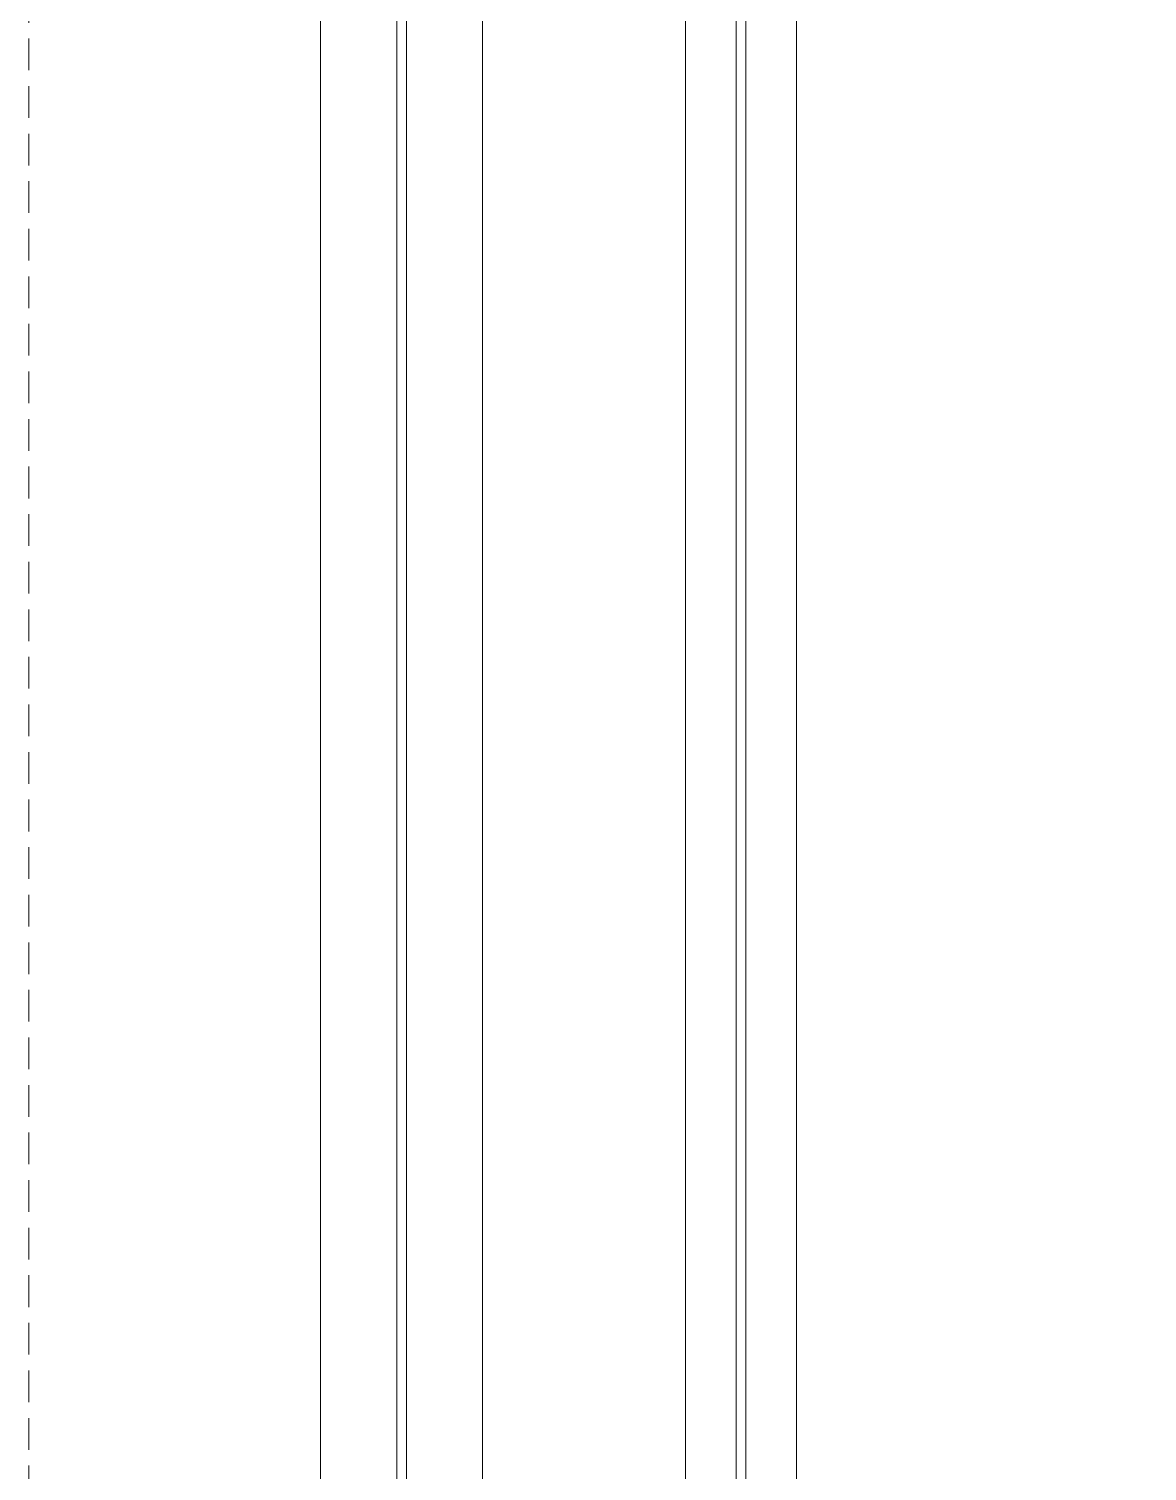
# Model space of a CAD drawing. Extents: x -1457 to 23780, y -2071 to 4205.
# Drawn here: x 13047.5 to 13056.32, y 624.11 to 635.48 of the extents above; entities that cross this region are included whole.
import ezdxf

# ---------------------------------------------------------------- set-up
doc = ezdxf.new("R2010")
doc.units = 0
doc.header["$MEASUREMENT"] = 0
doc.linetypes.add('HIDDEN', pattern=[0.375, 0.25, -0.125])
doc.layers.add('15', color=9, linetype='Continuous', lineweight=9)
doc.layers.add('M-TEFRIS2-015', color=129, linetype='Continuous', lineweight=9)

# ---------------------------------------------------------------- blocks, each defined once
blk = doc.blocks.new('*U219')
at = {"layer": '15'}
for p, q in [((-1.468840347965793, -18.9468617151615), (-186.2806169218256, -18.9468617151615)), ((-1.468840347965793, -19.34686171515932), (-186.2806169218256, -19.34686171515932)), ((-1.468840347965793, -19.4228617151557), (-186.2806169218256, -19.4228617151557)), ((-1.468840347965793, -19.82286171514988), (-186.2806169218256, -19.82286171514988)), ((-1.468840347965793, -21.4228617151266), (-186.2806169218256, -21.4228617151266)), ((-1.468840347965793, -22.02286171511514), (-186.2806169218256, -22.02286171511514)), ((-1.468840347965793, -22.09886171511243), (-186.2806169218256, -22.09886171511243)), ((-1.468840347965793, -22.69886171510369), (-186.2806169218256, -22.69886171510369))]:
    blk.add_line(p, q, dxfattribs=at)

msp = doc.modelspace()

# ---------------------------------------------------------------- linework, layer by layer
at = {"layer": 'M-TEFRIS2-015', "linetype": 'HIDDEN', "lineweight": 0}
msp.add_lwpolyline([(13047.49999999968, 1124.026758619042), (13047.49999999928, 320.0000000054933), (15478.81868919052, 319.9999995004982)], dxfattribs=at)

# ---------------------------------------------------------------- block references
at = {"layer": 'M-TEFRIS2-015', "linetype": 'HIDDEN', "lineweight": 0, "rotation": 270}
msp.add_blockref('*U219', (13072.49999999928, 617.9999994530408), dxfattribs=at)

doc.saveas('drawing.dxf')
